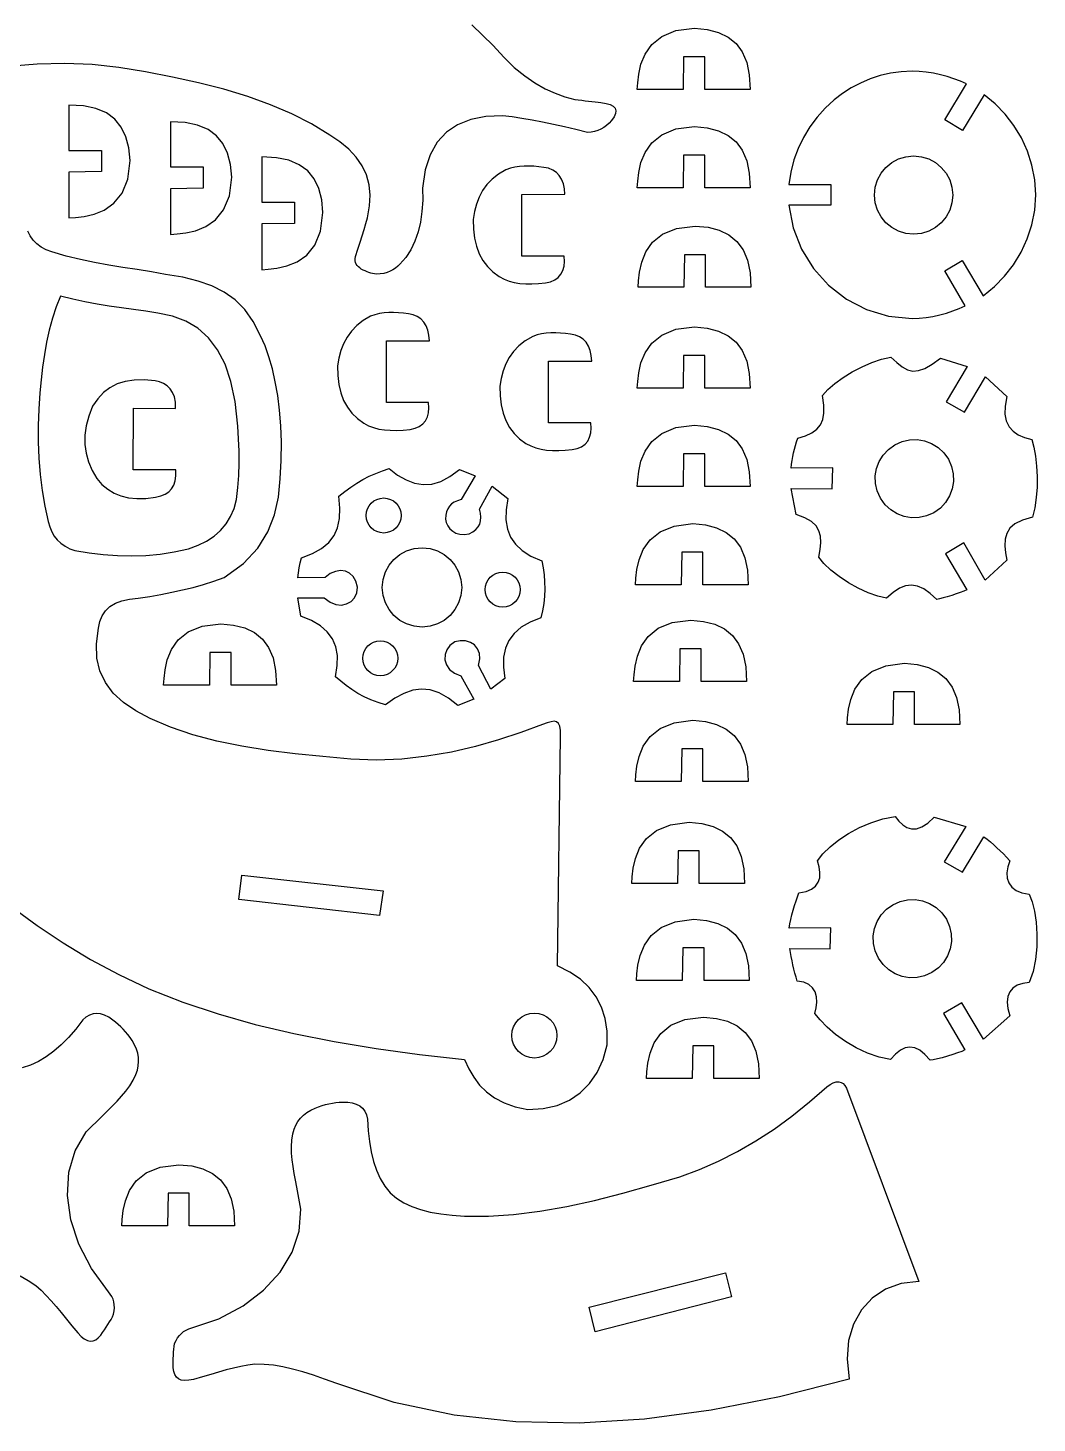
# Model space of a CAD drawing. Extents: x -8 to 105, y -78 to 79.
# Drawn here: x 40.7 to 104.9, y -77.6 to 11.2 of the extents above; entities that cross this region are included whole.
import ezdxf

# ---------------------------------------------------------------- set-up
doc = ezdxf.new("R2010")
doc.units = 0
doc.layers.add('CAMADA_1', color=7, linetype='CONTINUOUS')

msp = doc.modelspace()

# ---------------------------------------------------------------- linework, layer by layer
at = {"layer": 'CAMADA_1', "color": 250}
for points in [[(68.9189, 11.4228), (70.2799, 10.1151), (70.956, 9.3623), (71.6242, 8.719), (72.2844, 8.1768), (72.9367, 7.7271), (73.5809, 7.3614), (74.2171, 7.0711), (74.8453, 6.8479), (75.4655, 6.6832), (75.6914, 6.6522), (75.9157, 6.6248), (76.1366, 6.5997), (76.3523, 6.5764), (76.5614, 6.5539), (76.7621, 6.5313), (76.9527, 6.5077), (77.1315, 6.4824), (77.4636, 6.43), (77.725, 6.3519), (77.9155, 6.2478), (78.0351, 6.1177), (78.0837, 5.9612), (78.0613, 5.7785), (77.9677, 5.5691), (77.8028, 5.333), (77.6542, 5.1648), (77.4938, 5.0176), (77.3213, 4.8913), (77.1369, 4.7861), (76.9407, 4.7019), (76.7325, 4.6386), (76.5124, 4.5964), (76.2803, 4.5752), (75.5387, 4.7621), (74.8147, 4.9353), (74.109, 5.094), (73.4221, 5.2372), (72.7546, 5.3643), (72.107, 5.4743), (71.4798, 5.5665), (70.8736, 5.64), (69.8067, 5.589), (68.8538, 5.4026), (68.0198, 5.0736), (67.309, 4.595), (66.726, 3.9596), (66.2756, 3.1603), (65.9621, 2.1899), (65.7903, 1.0414), (65.7946, 0.2762), (65.7484, -0.4459), (65.6503, -1.1238), (65.4992, -1.7563), (65.2937, -2.3424), (65.0326, -2.8811), (64.7146, -3.3711), (64.3385, -3.8114), (64.2034, -3.9391), (64.0555, -4.0567), (63.8939, -4.1624), (63.7176, -4.2543), (63.5256, -4.3304), (63.3171, -4.3888), (63.0911, -4.4276), (62.8467, -4.4448), (62.7274, -4.4249), (62.6088, -4.3994), (62.4905, -4.3681), (62.3721, -4.3306), (62.2531, -4.2866), (62.1332, -4.2358), (62.0118, -4.1778), (61.8886, -4.1124), (61.7902, -4.0457), (61.7032, -3.9729), (61.6291, -3.8923), (61.5698, -3.8025), (61.5267, -3.7017), (61.5016, -3.5884), (61.4962, -3.4611), (61.5121, -3.3182), (61.6641, -2.8516), (61.8094, -2.4142), (61.9458, -2.0004), (62.0705, -1.605), (62.1811, -1.2226), (62.2752, -0.8478), (62.35, -0.4752), (62.4033, -0.0994), (62.4517, 0.5954), (62.3892, 1.2529), (62.2192, 1.8729), (61.9451, 2.4552), (61.5704, 2.9999), (61.0986, 3.5068), (60.5329, 3.9759), (59.877, 4.4072), (58.7241, 5.1253), (57.4663, 5.7699), (56.1113, 6.3472), (54.6669, 6.8634), (53.1405, 7.3248), (51.5401, 7.7376), (49.8731, 8.1081), (48.1475, 8.4425), (46.4693, 8.7186), (44.7627, 8.8946), (43.0252, 8.9658), (41.2546, 8.9275), (39.4486, 8.775)], [(39.6736, -44.735), (41.2667, -45.8951), (42.9221, -47.0037), (44.6513, -48.0508), (46.4661, -49.0262), (48.3779, -49.9199), (50.5235, -50.7733), (52.7769, -51.5296), (55.1363, -52.196), (57.5997, -52.7794), (60.1654, -53.2869), (62.8314, -53.7257), (65.596, -54.1027), (68.4572, -54.4251), (68.7292, -55.0132), (69.0449, -55.5564), (69.4155, -56.0501), (69.8524, -56.4895), (70.3669, -56.8698), (70.9703, -57.1862), (71.6739, -57.434), (72.489, -57.6083), (73.4631, -57.5451), (74.3461, -57.3447), (75.1345, -57.0109), (75.8247, -56.5479), (76.413, -55.9597), (76.896, -55.2505), (77.2701, -54.424), (77.5316, -53.4845), (77.5264, -52.6169), (77.4095, -51.8182), (77.1809, -51.0884), (76.8407, -50.4277), (76.3889, -49.8359), (75.8254, -49.313), (75.1503, -48.8591), (74.3635, -48.4742), (74.5723, -33.868), (74.5578, -33.4898), (74.5132, -33.2156), (74.4349, -33.0338), (74.3194, -32.9327), (74.1632, -32.9008), (73.9626, -32.9264), (73.7143, -32.9982), (73.4146, -33.1044), (72.05, -33.615), (70.625, -34.0872), (69.147, -34.5064), (67.6233, -34.8582), (66.0613, -35.1282), (64.4683, -35.3018), (62.8516, -35.3647), (61.2186, -35.3024), (59.4348, -35.1498), (57.6766, -34.969), (55.9582, -34.7497), (54.2932, -34.4817), (52.6956, -34.1546), (51.1793, -33.7582), (49.758, -33.2823), (48.4459, -32.7166), (47.5341, -32.2366), (46.7518, -31.6996), (46.1061, -31.1), (45.604, -30.4328), (45.2526, -29.6927), (45.0589, -28.8745), (45.0301, -27.9728), (45.1731, -26.9825), (45.2508, -26.5511), (45.3967, -26.1774), (45.6105, -25.86), (45.8925, -25.5975), (46.2424, -25.3884), (46.6605, -25.2314), (47.1465, -25.125), (47.7007, -25.0678), (48.4237, -24.9475), (49.1328, -24.8221), (49.8292, -24.6877), (50.5143, -24.5401), (51.1895, -24.3755), (51.856, -24.1898), (52.5153, -23.9791), (53.1686, -23.7393), (54.4021, -22.8556), (55.313, -21.8872), (55.9516, -20.8491), (56.3679, -19.7563), (56.6121, -18.6236), (56.7343, -17.466), (56.7846, -16.2985), (56.8133, -15.136), (56.7656, -14.0892), (56.6838, -13.0993), (56.5678, -12.1664), (56.4177, -11.2903), (56.2334, -10.4712), (56.015, -9.7089), (55.7625, -9.0035), (55.4759, -8.3551), (55.0153, -7.4498), (54.4818, -6.6958), (53.8696, -6.0773), (53.1734, -5.5785), (52.3875, -5.1835), (51.5065, -4.8765), (50.5249, -4.6417), (49.4371, -4.4633), (48.5329, -4.2961), (47.6287, -4.1474), (46.7245, -4.006), (45.8203, -3.861), (44.9161, -3.7012), (44.0119, -3.5154), (43.1078, -3.2928), (42.2036, -3.0221), (41.8334, -2.8877), (41.5104, -2.7186), (41.2335, -2.5155), (41.0018, -2.2791), (40.8141, -2.0103), (40.6694, -1.7099)], [(40.1766, -68.2), (40.6957, -68.4907), (41.1871, -68.8158), (41.5192, -69.1169), (41.8396, -69.44), (42.1542, -69.7848), (42.4688, -70.1511), (42.7893, -70.5389), (43.1216, -70.9478), (43.4714, -71.3777), (43.8446, -71.8285), (44.0606, -72.0508), (44.2655, -72.2101), (44.4602, -72.3086), (44.6456, -72.3484), (44.8229, -72.332), (44.9929, -72.2615), (45.1565, -72.1391), (45.3149, -71.9673), (45.4293, -71.8059), (45.5437, -71.6399), (45.6563, -71.4711), (45.7651, -71.3011), (45.8682, -71.1316), (45.9639, -70.9644), (46.0501, -70.8011), (46.125, -70.6434), (46.1634, -70.4326), (46.1794, -70.2322), (46.173, -70.0414), (46.1439, -69.8595), (46.0922, -69.6857), (46.0176, -69.5194), (45.92, -69.3598), (45.7993, -69.2062), (45.7993, -69.2062), (45.7993, -69.2062), (44.7119, -67.7324), (43.913, -66.1903), (43.4067, -64.625), (43.1966, -63.0818), (43.2869, -61.6059), (43.6812, -60.2426), (44.3835, -59.0371), (45.3977, -58.0347), (45.7205, -57.7189), (46.0384, -57.4037), (46.3461, -57.0865), (46.6383, -56.765), (46.9096, -56.4366), (47.1546, -56.099), (47.368, -55.7498), (47.5444, -55.3865), (47.6394, -55.1005), (47.6982, -54.8245), (47.7209, -54.5557), (47.708, -54.2916), (47.6596, -54.0293), (47.576, -53.7663), (47.4574, -53.4998), (47.3042, -53.2271), (47.1739, -53.0314), (47.0373, -52.845), (46.8942, -52.6678), (46.7448, -52.4998), (46.589, -52.341), (46.4268, -52.1915), (46.2581, -52.0512), (46.0831, -51.9202), (45.8189, -51.7401), (45.5589, -51.609), (45.3046, -51.5279), (45.0572, -51.4977), (44.8183, -51.5195), (44.5892, -51.5942), (44.3714, -51.7227), (44.1662, -51.9061), (43.715, -52.488), (43.259, -53.0154), (42.7963, -53.4869), (42.325, -53.9011), (41.8432, -54.2564), (41.3488, -54.5515), (40.8401, -54.785), (40.3151, -54.9554)]]:
    msp.add_lwpolyline(points, dxfattribs=at)
for points in [[(82.3608, 7.3153), (79.4477, 7.3153), (79.4778, 7.7331), (79.5421, 8.2863), (79.6844, 8.9172), (79.9481, 9.5678), (80.3769, 10.1804), (81.0143, 10.6971), (81.9038, 11.0602), (83.0891, 11.2116), (83.901, 11.1336), (84.6148, 10.9488), (85.2267, 10.6522), (85.7329, 10.2387), (86.1292, 9.7032), (86.4121, 9.0405), (86.5776, 8.2457), (86.6218, 7.3135), (83.7445, 7.3135), (83.7445, 9.3909), (82.3972, 9.3909), (82.3608, 7.3153), (82.3608, 7.3153)], [(91.9804, 6.6521), (91.4106, 6.1288), (90.8922, 5.5535), (90.4294, 4.9311), (90.0263, 4.266), (89.6869, 3.563), (89.4154, 2.8267), (89.2158, 2.0619), (89.0924, 1.273), (91.7617, 1.273), (91.7617, -0.0437), (89.0924, -0.0437), (89.3713, -1.4991), (89.9036, -2.8545), (90.6627, -4.0809), (91.6222, -5.1494), (92.7555, -6.0309), (94.0359, -6.6964), (95.4369, -7.117), (96.9319, -7.2637), (97.3771, -7.2484), (97.8202, -7.2043), (98.2591, -7.1335), (98.6918, -7.0384), (99.1161, -6.9211), (99.53, -6.784), (99.9314, -6.6293), (100.3181, -6.4593), (99.0172, -4.2181), (100.1282, -3.5756), (101.4616, -5.8143), (102.1685, -5.2349), (102.8112, -4.5753), (103.3803, -3.8439), (103.8667, -3.0487), (104.2611, -2.198), (104.5543, -1.3002), (104.737, -0.3633), (104.8, 0.6043), (104.7388, 1.5652), (104.5611, 2.4948), (104.2754, 3.3852), (103.8901, 4.2288), (103.4139, 5.0178), (102.8552, 5.7445), (102.2225, 6.4011), (101.5244, 6.9799), (100.1341, 4.7013), (99.01, 5.3872), (100.4002, 7.6658), (100.0071, 7.8402), (99.5966, 7.9972), (99.1718, 8.1349), (98.7355, 8.2516), (98.2905, 8.3455), (97.8397, 8.4147), (97.3859, 8.4576), (96.9319, 8.4723), (96.237, 8.4405), (95.5585, 8.3469), (94.8993, 8.1945), (94.2618, 7.9862), (93.6485, 7.7249), (93.0622, 7.4135), (92.5053, 7.0549), (91.9804, 6.6521), (91.9804, 6.6521)], [(43.2817, 2.0561), (43.2817, -0.857), (43.6994, -0.8269), (44.2527, -0.7625), (44.8835, -0.6202), (45.5342, -0.3565), (46.1468, 0.0722), (46.6635, 0.7096), (47.0265, 1.5991), (47.178, 2.7843), (47.0999, 3.5962), (46.9151, 4.3101), (46.6185, 4.922), (46.205, 5.4281), (45.6695, 5.8245), (45.0069, 6.1074), (44.212, 6.2729), (43.2799, 6.3171), (43.2799, 3.4398), (45.3573, 3.4398), (45.3573, 2.0925), (43.2817, 2.0561), (43.2817, 2.0561)], [(49.7476, 1.0004), (49.7476, -1.9126), (50.1654, -1.8825), (50.7186, -1.8182), (51.3495, -1.6759), (52.0001, -1.4121), (52.6127, -0.9834), (53.1294, -0.346), (53.4924, 0.5434), (53.6439, 1.7287), (53.5658, 2.5406), (53.3811, 3.2544), (53.0845, 3.8664), (52.6709, 4.3725), (52.1354, 4.7689), (51.4728, 5.0518), (50.6779, 5.2172), (49.7458, 5.2614), (49.7458, 2.3841), (51.8232, 2.3841), (51.8232, 1.0368), (49.7476, 1.0004), (49.7476, 1.0004)], [(82.3608, 1.0558), (79.4477, 1.0558), (79.4778, 1.4735), (79.5421, 2.0268), (79.6844, 2.6576), (79.9481, 3.3083), (80.3769, 3.9208), (81.0143, 4.4376), (81.9038, 4.8006), (83.0891, 4.9521), (83.901, 4.874), (84.6148, 4.6892), (85.2267, 4.3926), (85.7329, 3.9791), (86.1292, 3.4436), (86.4121, 2.781), (86.5776, 1.9861), (86.6218, 1.0539), (83.7445, 1.0539), (83.7445, 3.1314), (82.3972, 3.1314), (82.3608, 1.0558), (82.3608, 1.0558)], [(55.5537, -1.2428), (55.5537, -4.1559), (55.9715, -4.1258), (56.5247, -4.0614), (57.1556, -3.9192), (57.8062, -3.6554), (58.4188, -3.2266), (58.9355, -2.5893), (59.2985, -1.6998), (59.45, -0.5145), (59.3719, 0.2973), (59.1872, 1.0112), (58.8906, 1.6231), (58.4771, 2.1292), (57.9416, 2.5256), (57.2789, 2.8085), (56.484, 2.974), (55.5519, 3.0181), (55.5519, 0.1409), (57.6293, 0.1409), (57.6293, -1.2064), (55.5537, -1.2428), (55.5537, -1.2428)], [(97.03, 3.0868), (97.5323, 3.0362), (98.0002, 2.8909), (98.4236, 2.6611), (98.7925, 2.3567), (99.0969, 1.9877), (99.3267, 1.5643), (99.472, 1.0965), (99.5226, 0.5942), (99.472, 0.0919), (99.3267, -0.3758), (99.0969, -0.7992), (98.7925, -1.1682), (98.4236, -1.4725), (98.0002, -1.7024), (97.5323, -1.8477), (97.03, -1.8983), (96.5277, -1.8477), (96.0598, -1.7024), (95.6364, -1.4725), (95.2675, -1.1682), (94.9631, -0.7992), (94.7333, -0.3758), (94.588, 0.0919), (94.5374, 0.5942), (94.588, 1.0965), (94.7333, 1.5643), (94.9631, 1.9877), (95.2675, 2.3567), (95.6364, 2.6611), (96.0598, 2.8909), (96.5277, 3.0362), (97.03, 3.0868), (97.03, 3.0868)], [(74.7925, -3.2888), (72.1065, -3.2888), (72.1065, 0.6355), (74.8469, 0.6435), (74.8158, 0.9998), (74.7451, 1.319), (74.635, 1.5994), (74.486, 1.8391), (74.2985, 2.0365), (74.0727, 2.1895), (73.809, 2.2965), (73.5079, 2.3557), (73.1859, 2.3976), (72.8698, 2.4273), (72.5594, 2.4423), (72.2548, 2.4401), (71.956, 2.418), (71.663, 2.3737), (71.3758, 2.3046), (71.0943, 2.208), (70.6237, 1.926), (70.2208, 1.6087), (69.8818, 1.2576), (69.6025, 0.8743), (69.3793, 0.4601), (69.2081, 0.0165), (69.0849, -0.455), (69.0058, -0.9532), (69.0176, -1.5733), (69.0852, -2.1449), (69.2089, -2.6689), (69.3884, -3.1458), (69.624, -3.5763), (69.9154, -3.9614), (70.2628, -4.3015), (70.6661, -4.5976), (70.9698, -4.7599), (71.2885, -4.8834), (71.624, -4.9715), (71.9779, -5.0274), (72.3518, -5.0544), (72.7474, -5.0557), (73.1662, -5.0346), (73.6099, -4.9943), (73.93, -4.9231), (74.2008, -4.8059), (74.4224, -4.6454), (74.5948, -4.4444), (74.718, -4.2055), (74.792, -3.9315), (74.8168, -3.625), (74.7925, -3.2888), (74.7925, -3.2888)], [(82.4083, -5.2763), (79.4952, -5.2763), (79.5253, -4.8585), (79.5896, -4.3053), (79.7319, -3.6744), (79.9957, -3.0238), (80.4244, -2.4112), (81.0618, -1.8945), (81.9513, -1.5314), (83.1366, -1.38), (83.9485, -1.458), (84.6623, -1.6428), (85.2743, -1.9394), (85.7804, -2.3529), (86.1768, -2.8884), (86.4597, -3.5511), (86.6251, -4.3459), (86.6693, -5.2781), (83.792, -5.2781), (83.792, -3.2007), (82.4447, -3.2007), (82.4083, -5.2763), (82.4083, -5.2763)], [(41.9691, -20.1869), (42.062, -20.5244), (42.1891, -20.8317), (42.3503, -21.1086), (42.5456, -21.3551), (42.7751, -21.5713), (43.0387, -21.7572), (43.3365, -21.9127), (43.6684, -22.0379), (44.5712, -22.1792), (45.4739, -22.285), (46.3766, -22.3508), (47.2794, -22.3718), (48.1822, -22.3435), (49.0849, -22.2613), (49.9877, -22.1205), (50.8905, -21.9165), (51.4993, -21.6997), (52.0436, -21.4324), (52.5235, -21.1151), (52.9388, -20.7482), (53.2897, -20.332), (53.576, -19.8668), (53.798, -19.353), (53.9554, -18.791), (54.0411, -18.0229), (54.0948, -17.251), (54.1186, -16.4753), (54.1147, -15.6958), (54.0851, -14.9125), (54.0322, -14.1254), (53.9578, -13.3346), (53.8643, -12.5399), (53.5973, -11.2683), (53.2221, -10.1742), (52.7432, -9.2501), (52.165, -8.4889), (51.492, -7.8831), (50.7286, -7.4256), (49.8792, -7.109), (48.9484, -6.9261), (48.1746, -6.7995), (47.4008, -6.6871), (46.627, -6.5805), (45.8532, -6.4709), (45.0794, -6.35), (44.3056, -6.2092), (43.5318, -6.0399), (42.758, -5.8337), (42.4771, -6.5268), (42.2375, -7.2491), (42.0351, -7.9971), (41.8657, -8.7672), (41.7254, -9.556), (41.61, -10.3597), (41.5154, -11.175), (41.4375, -11.9983), (41.366, -13.0322), (41.3297, -14.0726), (41.3305, -15.1149), (41.3707, -16.1543), (41.4525, -17.1859), (41.5781, -18.2051), (41.7495, -19.207), (41.9691, -20.1869), (41.9691, -20.1869)], [(66.1706, -12.6146), (63.4846, -12.6146), (63.4846, -8.6902), (66.225, -8.6821), (66.1939, -8.3259), (66.1231, -8.0067), (66.0131, -7.7263), (65.8641, -7.4865), (65.6765, -7.2892), (65.4508, -7.1361), (65.1871, -7.0291), (64.886, -6.97), (64.564, -6.9281), (64.2479, -6.8984), (63.9375, -6.8834), (63.6329, -6.8856), (63.3341, -6.9076), (63.0411, -6.9519), (62.7538, -7.0211), (62.4724, -7.1176), (62.0018, -7.3997), (61.5989, -7.717), (61.2598, -8.068), (60.9806, -8.4514), (60.7574, -8.8656), (60.5861, -9.3092), (60.4629, -9.7808), (60.3839, -10.2789), (60.3956, -10.899), (60.4633, -11.4707), (60.587, -11.9946), (60.7665, -12.4715), (61.002, -12.9021), (61.2935, -13.2871), (61.6409, -13.6273), (62.0442, -13.9234), (62.3478, -14.0856), (62.6666, -14.2092), (63.0021, -14.2973), (63.356, -14.3532), (63.7299, -14.3802), (64.1255, -14.3815), (64.5443, -14.3604), (64.988, -14.32), (65.308, -14.2489), (65.5788, -14.1317), (65.8004, -13.9712), (65.9728, -13.7701), (66.0961, -13.5312), (66.1701, -13.2572), (66.1949, -12.9507), (66.1706, -12.6146), (66.1706, -12.6146)], [(82.3608, -11.6951), (79.4477, -11.6951), (79.4778, -11.2773), (79.5421, -10.7241), (79.6844, -10.0932), (79.9481, -9.4426), (80.3769, -8.83), (81.0143, -8.3133), (81.9038, -7.9503), (83.0891, -7.7988), (83.901, -7.8769), (84.6148, -8.0616), (85.2267, -8.3582), (85.7329, -8.7718), (86.1292, -9.3073), (86.4121, -9.9699), (86.5776, -10.7648), (86.6218, -11.6969), (83.7445, -11.6969), (83.7445, -9.6195), (82.3972, -9.6195), (82.3608, -11.6951), (82.3608, -11.6951)], [(76.4935, -13.9049), (73.8074, -13.9049), (73.8074, -9.9805), (76.5478, -9.9725), (76.5167, -9.6162), (76.446, -9.297), (76.336, -9.0166), (76.187, -8.7769), (75.9994, -8.5795), (75.7736, -8.4265), (75.51, -8.3195), (75.2088, -8.2603), (74.8869, -8.2184), (74.5707, -8.1887), (74.2603, -8.1737), (73.9557, -8.176), (73.6569, -8.198), (73.3639, -8.2423), (73.0767, -8.3115), (72.7953, -8.408), (72.3246, -8.69), (71.9218, -9.0073), (71.5827, -9.3584), (71.3035, -9.7417), (71.0802, -10.1559), (70.909, -10.5995), (70.7858, -11.0711), (70.7067, -11.5693), (70.7185, -12.1894), (70.7862, -12.761), (70.9098, -13.285), (71.0894, -13.7619), (71.3249, -14.1925), (71.6163, -14.5775), (71.9637, -14.9177), (72.3671, -15.2137), (72.6707, -15.376), (72.9894, -15.4995), (73.325, -15.5876), (73.6789, -15.6436), (74.0528, -15.6705), (74.4483, -15.6718), (74.8671, -15.6507), (75.3109, -15.6104), (75.6309, -15.5392), (75.9017, -15.422), (76.1233, -15.2616), (76.2957, -15.0605), (76.4189, -14.8216), (76.4929, -14.5476), (76.5178, -14.2411), (76.4935, -13.9049), (76.4935, -13.9049)], [(100.2183, -21.5413), (99.0658, -22.2322), (100.4074, -24.5395), (100.2273, -24.6145), (99.9973, -24.7004), (99.734, -24.7919), (99.454, -24.8841), (99.174, -24.9717), (98.9107, -25.0496), (98.6807, -25.1127), (98.5006, -25.1559), (98.0766, -24.7594), (97.6736, -24.4735), (97.2846, -24.298), (96.9024, -24.2327), (96.5201, -24.2771), (96.1305, -24.431), (95.7267, -24.6941), (95.3016, -25.0662), (94.7454, -24.9387), (94.1383, -24.7204), (93.5085, -24.4282), (92.884, -24.0792), (92.2928, -23.6907), (91.7631, -23.2796), (91.3227, -22.8632), (90.9999, -22.4584), (91.0824, -21.9672), (91.1217, -21.5239), (91.1021, -21.1262), (91.0078, -20.7716), (90.8229, -20.4578), (90.5317, -20.1822), (90.1183, -19.9424), (89.5671, -19.7362), (89.2407, -18.093), (91.8542, -18.1028), (91.8812, -16.7777), (89.2426, -16.7834), (89.2706, -16.538), (89.3055, -16.295), (89.3471, -16.0542), (89.3956, -15.8157), (89.4509, -15.5794), (89.513, -15.3455), (89.582, -15.1138), (89.6578, -14.8844), (90.1481, -14.7219), (90.5516, -14.5355), (90.8697, -14.3116), (91.1041, -14.0367), (91.2562, -13.6974), (91.3277, -13.2802), (91.32, -12.7716), (91.2348, -12.1581), (91.5699, -11.7831), (92.0133, -11.3973), (92.5404, -11.0161), (93.1267, -10.655), (93.7477, -10.3294), (94.3788, -10.0547), (94.9955, -9.8463), (95.5733, -9.7198), (95.9535, -10.0733), (96.3036, -10.3445), (96.6408, -10.525), (96.9823, -10.6066), (97.3451, -10.5808), (97.7464, -10.4394), (98.2034, -10.1741), (98.7333, -9.7767), (100.4332, -10.3163), (99.0992, -12.5682), (100.2587, -13.2205), (101.6153, -10.972), (102.9712, -12.2323), (102.8558, -12.8338), (102.8441, -13.3496), (102.929, -13.7854), (103.1033, -14.1472), (103.3597, -14.4406), (103.6911, -14.6713), (104.0901, -14.8451), (104.5497, -14.9678), (104.6777, -15.4581), (104.7798, -16.0265), (104.8513, -16.6521), (104.8875, -17.3142), (104.8839, -17.992), (104.8356, -18.6646), (104.7381, -19.3114), (104.5866, -19.9114), (103.9516, -20.0903), (103.4816, -20.3244), (103.1557, -20.6095), (102.9529, -20.9412), (102.8523, -21.3154), (102.8329, -21.7279), (102.8737, -22.1743), (102.9536, -22.6504), (101.583, -23.9081), (100.2183, -21.5413), (100.2183, -21.5413)], [(50.0933, -16.8921), (47.3751, -16.893), (47.4008, -12.9647), (50.0712, -12.9951), (50.0586, -12.5912), (49.9956, -12.2488), (49.886, -11.9634), (49.7333, -11.7307), (49.5414, -11.5459), (49.3137, -11.4048), (49.0542, -11.3027), (48.7664, -11.2351), (48.0681, -11.1686), (47.436, -11.1785), (46.8657, -11.2649), (46.3529, -11.4278), (45.8934, -11.667), (45.4828, -11.9827), (45.1168, -12.3748), (44.7912, -12.8434), (44.5437, -13.4747), (44.3804, -14.0897), (44.2994, -14.6886), (44.2988, -15.2719), (44.3769, -15.8399), (44.5317, -16.393), (44.7614, -16.9315), (45.0643, -17.4558), (45.389, -17.8225), (45.7523, -18.1278), (46.1552, -18.3711), (46.5986, -18.5518), (47.0834, -18.6692), (47.6108, -18.7225), (48.1815, -18.7113), (48.7967, -18.6347), (49.1231, -18.5515), (49.4026, -18.4362), (49.635, -18.2856), (49.8206, -18.0965), (49.9592, -17.8658), (50.0508, -17.5903), (50.0955, -17.2668), (50.0933, -16.8921), (50.0933, -16.8921)], [(82.3608, -17.9547), (79.4477, -17.9547), (79.4778, -17.5369), (79.5421, -16.9837), (79.6844, -16.3528), (79.9481, -15.7022), (80.3769, -15.0896), (81.0143, -14.5729), (81.9038, -14.2098), (83.0891, -14.0584), (83.901, -14.1365), (84.6148, -14.3212), (85.2267, -14.6178), (85.7329, -15.0313), (86.1292, -15.5668), (86.4121, -16.2295), (86.5776, -17.0243), (86.6218, -17.9565), (83.7445, -17.9565), (83.7445, -15.8791), (82.3972, -15.8791), (82.3608, -17.9547), (82.3608, -17.9547)], [(94.9183, -18.7019), (94.7119, -18.2411), (94.6048, -17.7631), (94.5931, -17.2814), (94.6733, -16.8099), (94.8415, -16.3622), (95.0941, -15.9519), (95.4273, -15.5929), (95.8376, -15.2988), (96.2983, -15.0924), (96.7764, -14.9853), (97.258, -14.9736), (97.7295, -15.0537), (98.1773, -15.2219), (98.5875, -15.4745), (98.9465, -15.8078), (99.2407, -16.2181), (99.4471, -16.6788), (99.5542, -17.1569), (99.5659, -17.6385), (99.4857, -18.11), (99.3175, -18.5578), (99.0649, -18.968), (98.7317, -19.327), (98.3214, -19.6212), (97.8607, -19.8275), (97.3826, -19.9346), (96.901, -19.9463), (96.4295, -19.8662), (95.9817, -19.698), (95.5715, -19.4454), (95.2125, -19.1121), (94.9183, -18.7019), (94.9183, -18.7019)], [(59.5831, -23.7368), (57.8497, -23.7623), (57.8872, -23.4472), (57.9373, -23.1323), (57.9998, -22.8173), (58.0748, -22.5023), (58.7838, -22.2207), (59.3618, -21.8963), (59.8156, -21.5205), (60.1518, -21.0844), (60.3773, -20.5792), (60.4986, -19.9962), (60.5227, -19.3266), (60.4561, -18.5616), (60.831, -18.2696), (61.2124, -17.9971), (61.6005, -17.7449), (61.996, -17.5139), (62.3994, -17.3047), (62.8109, -17.1181), (63.2313, -16.9548), (63.6609, -16.8157), (64.2002, -17.2243), (64.7373, -17.5353), (65.2762, -17.7401), (65.8206, -17.8302), (66.3746, -17.7971), (66.942, -17.6323), (67.5266, -17.3272), (68.1324, -16.8733), (69.1408, -17.2831), (68.2495, -18.7914), (68.0071, -18.8576), (67.8008, -18.9476), (67.6293, -19.0622), (67.4913, -19.2019), (67.3854, -19.3675), (67.3102, -19.5597), (67.2645, -19.779), (67.2468, -20.0263), (67.2971, -20.2516), (67.3914, -20.4617), (67.5274, -20.6486), (67.7024, -20.8044), (67.9141, -20.9211), (68.1598, -20.9908), (68.4372, -21.0056), (68.7436, -20.9574), (68.9857, -20.8332), (69.178, -20.6898), (69.3226, -20.5265), (69.4217, -20.3426), (69.4773, -20.1376), (69.4915, -19.9107), (69.4665, -19.6615), (69.4042, -19.3892), (70.2079, -17.9386), (71.2222, -18.7221), (71.1079, -19.4388), (71.0936, -20.0844), (71.184, -20.6627), (71.3839, -21.178), (71.6977, -21.6343), (72.1302, -22.0357), (72.6861, -22.3864), (73.37, -22.6904), (73.4562, -23.1278), (73.5176, -23.5742), (73.5535, -24.0274), (73.5626, -24.4853), (73.544, -24.9454), (73.4969, -25.4056), (73.4202, -25.8635), (73.313, -26.317), (72.6254, -26.5912), (72.0587, -26.919), (71.6099, -27.3032), (71.2761, -27.7468), (71.0542, -28.2526), (70.9414, -28.8233), (70.9346, -29.462), (71.0309, -30.1715), (70.1331, -30.8449), (69.3526, -29.3432), (69.4346, -28.9344), (69.4077, -28.5776), (69.2876, -28.2784), (69.0897, -28.0428), (68.8297, -27.8766), (68.523, -27.7856), (68.1853, -27.7756), (67.8319, -27.8525), (67.53, -28.0665), (67.3234, -28.3431), (67.2146, -28.6587), (67.2064, -28.9902), (67.3011, -29.3143), (67.5016, -29.6075), (67.8102, -29.8466), (68.2297, -30.0083), (69.0481, -31.4809), (68.038, -31.8924), (67.4344, -31.4188), (66.8505, -31.0915), (66.2806, -30.9043), (65.7188, -30.8511), (65.1593, -30.9257), (64.5963, -31.122), (64.024, -31.4338), (63.4365, -31.855), (62.9546, -31.7065), (62.499, -31.5343), (62.0685, -31.3395), (61.6622, -31.1229), (61.2789, -30.8857), (60.9176, -30.6287), (60.5772, -30.3529), (60.2565, -30.0593), (60.3631, -29.3549), (60.3664, -28.7205), (60.2635, -28.1528), (60.0514, -27.6486), (59.7269, -27.205), (59.2872, -26.8186), (58.7292, -26.4864), (58.0498, -26.2054), (57.8444, -25.0462), (59.5332, -25.0448), (59.8999, -25.3192), (60.2692, -25.4676), (60.6253, -25.5017), (60.9523, -25.4329), (61.2343, -25.273), (61.4554, -25.0334), (61.5999, -24.7257), (61.6517, -24.3616), (61.5491, -23.9834), (61.3769, -23.6874), (61.1473, -23.4754), (60.8733, -23.3492), (60.5672, -23.3105), (60.2418, -23.3611), (59.9095, -23.5026), (59.5831, -23.7368), (59.5831, -23.7368)], [(63.3142, -18.6869), (63.5388, -18.7096), (63.748, -18.7746), (63.9373, -18.8773), (64.1023, -19.0135), (64.2384, -19.1784), (64.3411, -19.3678), (64.4061, -19.577), (64.4288, -19.8016), (64.4061, -20.0262), (64.3411, -20.2354), (64.2384, -20.4248), (64.1023, -20.5897), (63.9373, -20.7258), (63.748, -20.8286), (63.5388, -20.8936), (63.3142, -20.9162), (63.0896, -20.8936), (62.8804, -20.8286), (62.6911, -20.7258), (62.5262, -20.5897), (62.3901, -20.4248), (62.2873, -20.2354), (62.2223, -20.0262), (62.1997, -19.8016), (62.2223, -19.577), (62.2873, -19.3678), (62.3901, -19.1784), (62.5262, -19.0135), (62.6911, -18.8773), (62.8804, -18.7746), (63.0896, -18.7096), (63.3142, -18.6869), (63.3142, -18.6869)], [(82.2449, -24.2142), (79.3318, -24.2142), (79.3618, -23.7965), (79.4262, -23.2432), (79.5685, -22.6124), (79.8322, -21.9617), (80.261, -21.3492), (80.8984, -20.8324), (81.7879, -20.4694), (82.9732, -20.3179), (83.7851, -20.396), (84.4989, -20.5808), (85.1108, -20.8774), (85.6169, -21.2909), (86.0133, -21.8264), (86.2962, -22.489), (86.4617, -23.2839), (86.5059, -24.2161), (83.6286, -24.2161), (83.6286, -22.1386), (82.2813, -22.1386), (82.2449, -24.2142), (82.2449, -24.2142)], [(65.7513, -21.8547), (66.2601, -21.9061), (66.7341, -22.0532), (67.163, -22.2861), (67.5367, -22.5944), (67.8451, -22.9682), (68.078, -23.3971), (68.2251, -23.8711), (68.2764, -24.3799), (68.2251, -24.8887), (68.078, -25.3627), (67.8451, -25.7916), (67.5367, -26.1653), (67.163, -26.4737), (66.7341, -26.7066), (66.2601, -26.8537), (65.7513, -26.905), (65.2424, -26.8537), (64.7685, -26.7066), (64.3395, -26.4737), (63.9658, -26.1653), (63.6575, -25.7916), (63.4246, -25.3627), (63.2775, -24.8887), (63.2262, -24.3799), (63.2775, -23.8711), (63.4246, -23.3971), (63.6575, -22.9682), (63.9658, -22.5944), (64.3395, -22.2861), (64.7685, -22.0532), (65.2424, -21.9061), (65.7513, -21.8547), (65.7513, -21.8547)], [(70.8864, -23.4034), (71.111, -23.4261), (71.3202, -23.491), (71.5095, -23.5938), (71.6744, -23.7299), (71.8106, -23.8949), (71.9133, -24.0842), (71.9783, -24.2934), (72.0009, -24.5181), (71.9783, -24.7427), (71.9133, -24.9519), (71.8106, -25.1412), (71.6744, -25.3062), (71.5095, -25.4423), (71.3202, -25.5451), (71.111, -25.6101), (70.8864, -25.6327), (70.6618, -25.6101), (70.4526, -25.5451), (70.2633, -25.4423), (70.0983, -25.3062), (69.9622, -25.1412), (69.8595, -24.9519), (69.7945, -24.7427), (69.7719, -24.5181), (69.7945, -24.2934), (69.8595, -24.0842), (69.9622, -23.8949), (70.0983, -23.7299), (70.2633, -23.5938), (70.4526, -23.491), (70.6618, -23.4261), (70.8864, -23.4034), (70.8864, -23.4034)], [(82.129, -30.3579), (79.2158, -30.3579), (79.2459, -29.9401), (79.3103, -29.3869), (79.4526, -28.756), (79.7163, -28.1054), (80.1451, -27.4928), (80.7825, -26.9761), (81.672, -26.6131), (82.8572, -26.4616), (83.6691, -26.5397), (84.383, -26.7244), (84.9949, -27.021), (85.501, -27.4345), (85.8974, -27.97), (86.1803, -28.6327), (86.3458, -29.4276), (86.39, -30.3597), (83.5127, -30.3597), (83.5127, -28.2823), (82.1654, -28.2823), (82.129, -30.3579), (82.129, -30.3579)], [(52.2221, -30.5897), (49.309, -30.5897), (49.3391, -30.172), (49.4035, -29.6187), (49.5457, -28.9879), (49.8095, -28.3372), (50.2383, -27.7246), (50.8756, -27.2079), (51.7651, -26.8449), (52.9504, -26.6934), (53.7623, -26.7715), (54.4762, -26.9563), (55.0881, -27.2529), (55.5942, -27.6664), (55.9906, -28.2019), (56.2735, -28.8645), (56.439, -29.6594), (56.4831, -30.5915), (53.6059, -30.5915), (53.6059, -28.5141), (52.2585, -28.5141), (52.2221, -30.5897), (52.2221, -30.5897)], [(63.0931, -27.7699), (63.3177, -27.7925), (63.5269, -27.8575), (63.7163, -27.9602), (63.8812, -28.0964), (64.0173, -28.2613), (64.1201, -28.4507), (64.185, -28.6599), (64.2077, -28.8845), (64.185, -29.1091), (64.1201, -29.3183), (64.0173, -29.5077), (63.8812, -29.6726), (63.7163, -29.8087), (63.5269, -29.9115), (63.3177, -29.9765), (63.0931, -29.9991), (62.8685, -29.9765), (62.6593, -29.9115), (62.47, -29.8087), (62.3051, -29.6726), (62.169, -29.5077), (62.0662, -29.3183), (62.0012, -29.1091), (61.9786, -28.8845), (62.0012, -28.6599), (62.0662, -28.4507), (62.169, -28.2613), (62.3051, -28.0964), (62.47, -27.9602), (62.6593, -27.8575), (62.8685, -27.7925), (63.0931, -27.7699), (63.0931, -27.7699)], [(95.7143, -33.1047), (92.8012, -33.1047), (92.8313, -32.687), (92.8957, -32.1337), (93.0379, -31.5029), (93.3017, -30.8522), (93.7305, -30.2396), (94.3678, -29.7229), (95.2573, -29.3599), (96.4426, -29.2084), (97.2545, -29.2865), (97.9683, -29.4713), (98.5803, -29.7679), (99.0864, -30.1814), (99.4828, -30.7169), (99.7657, -31.3795), (99.9312, -32.1744), (99.9753, -33.1065), (97.0981, -33.1065), (97.0981, -31.0291), (95.7507, -31.0291), (95.7143, -33.1047), (95.7143, -33.1047)], [(82.2449, -36.7334), (79.3318, -36.7334), (79.3618, -36.3156), (79.4262, -35.7624), (79.5685, -35.1315), (79.8322, -34.4809), (80.261, -33.8683), (80.8984, -33.3516), (81.7879, -32.9885), (82.9732, -32.8371), (83.7851, -32.9151), (84.4989, -33.0999), (85.1108, -33.3965), (85.6169, -33.81), (86.0133, -34.3455), (86.2962, -35.0082), (86.4617, -35.803), (86.5059, -36.7352), (83.6286, -36.7352), (83.6286, -34.6578), (82.2813, -34.6578), (82.2449, -36.7334), (82.2449, -36.7334)], [(100.0921, -50.8154), (98.9395, -51.5063), (100.2811, -53.8135), (100.089, -53.9063), (99.8271, -54.009), (99.5188, -54.1153), (99.1872, -54.2184), (98.8556, -54.3121), (98.5472, -54.3896), (98.2853, -54.4445), (98.0931, -54.4702), (97.7539, -54.0996), (97.4273, -53.8393), (97.1102, -53.6863), (96.7996, -53.6374), (96.4927, -53.6894), (96.1864, -53.8394), (95.8778, -54.0842), (95.5639, -54.4206), (94.8357, -54.2794), (94.1006, -54.0246), (93.3801, -53.6809), (92.6958, -53.273), (92.0694, -52.8254), (91.5224, -52.3628), (91.0764, -51.9099), (90.7531, -51.4914), (90.839, -51.1328), (90.8742, -50.7765), (90.8517, -50.4359), (90.7644, -50.1244), (90.6055, -49.8555), (90.3678, -49.6427), (90.0445, -49.4994), (89.6285, -49.4389), (89.5509, -49.1888), (89.479, -48.9329), (89.4126, -48.6728), (89.3515, -48.4097), (89.2953, -48.1448), (89.244, -47.8797), (89.1972, -47.6155), (89.1547, -47.3537), (91.7279, -47.3769), (91.755, -46.0518), (89.1164, -46.0575), (89.153, -45.7978), (89.2106, -45.5167), (89.2844, -45.2223), (89.3698, -44.9223), (89.462, -44.6246), (89.5563, -44.337), (89.6481, -44.0673), (89.7325, -43.8235), (90.1875, -43.7305), (90.5393, -43.5833), (90.7957, -43.3857), (90.9645, -43.1417), (91.0536, -42.8552), (91.0709, -42.5302), (91.0241, -42.1707), (90.921, -41.7805), (91.2644, -41.3338), (91.7182, -40.8838), (92.266, -40.4456), (92.8917, -40.0346), (93.579, -39.6659), (94.3118, -39.3549), (95.0739, -39.1169), (95.8489, -38.9671), (96.085, -39.2491), (96.3352, -39.4822), (96.6033, -39.6508), (96.8929, -39.74), (97.2076, -39.7344), (97.5511, -39.6189), (97.9271, -39.3782), (98.3392, -38.9972), (100.3472, -39.5904), (98.973, -41.8423), (100.1325, -42.4946), (101.4891, -40.2461), (101.7024, -40.4106), (101.9145, -40.5811), (102.1253, -40.7584), (102.3345, -40.9433), (102.5421, -41.1365), (102.7478, -41.3389), (102.9515, -41.5513), (103.1531, -41.7743), (103.0238, -42.1669), (102.9678, -42.5392), (102.9889, -42.8836), (103.0909, -43.1919), (103.2776, -43.4563), (103.5527, -43.6689), (103.92, -43.8217), (104.3833, -43.907), (104.5645, -44.3854), (104.7128, -44.9912), (104.8189, -45.6926), (104.8735, -46.4577), (104.8675, -47.2548), (104.7917, -48.0521), (104.6367, -48.8179), (104.3934, -49.5203), (103.975, -49.58), (103.6279, -49.6998), (103.3538, -49.8794), (103.1549, -50.1182), (103.033, -50.4158), (102.9901, -50.7717), (103.0281, -51.1855), (103.1489, -51.6567), (101.4836, -53.1286), (100.0921, -50.8154), (100.0921, -50.8154)], [(82.013, -43.2248), (79.0999, -43.2248), (79.13, -42.807), (79.1944, -42.2538), (79.3366, -41.6229), (79.6004, -40.9723), (80.0292, -40.3597), (80.6665, -39.843), (81.556, -39.4799), (82.7413, -39.3285), (83.5532, -39.4066), (84.2671, -39.5913), (84.879, -39.8879), (85.3851, -40.3014), (85.7815, -40.8369), (86.0644, -41.4996), (86.2299, -42.2944), (86.274, -43.2266), (83.3968, -43.2266), (83.3968, -41.1492), (82.0494, -41.1492), (82.013, -43.2248), (82.013, -43.2248)], [(54.1027, -44.2461), (54.2978, -42.6855), (63.2713, -43.6999), (63.0372, -45.2605), (54.1027, -44.2461), (54.1027, -44.2461)], [(94.7921, -47.9759), (94.5857, -47.5152), (94.4786, -47.0371), (94.4669, -46.5555), (94.547, -46.084), (94.7152, -45.6363), (94.9678, -45.226), (95.3011, -44.867), (95.7114, -44.5728), (96.1721, -44.3665), (96.6502, -44.2594), (97.1318, -44.2477), (97.6033, -44.3278), (98.051, -44.496), (98.4613, -44.7486), (98.8203, -45.0819), (99.1145, -45.4922), (99.3208, -45.9529), (99.428, -46.4309), (99.4396, -46.9126), (99.3595, -47.3841), (99.1913, -47.8318), (98.9387, -48.2421), (98.6054, -48.6011), (98.1952, -48.8953), (97.7344, -49.1016), (97.2564, -49.2087), (96.7748, -49.2204), (96.3032, -49.1403), (95.8555, -48.9721), (95.4452, -48.7195), (95.0862, -48.3862), (94.7921, -47.9759), (94.7921, -47.9759)], [(82.3128, -49.3993), (79.3997, -49.3993), (79.4298, -48.9815), (79.4942, -48.4283), (79.6365, -47.7974), (79.9002, -47.1468), (80.329, -46.5342), (80.9663, -46.0175), (81.8558, -45.6545), (83.0411, -45.503), (83.853, -45.5811), (84.5669, -45.7658), (85.1788, -46.0624), (85.6849, -46.4759), (86.0813, -47.0114), (86.3642, -47.6741), (86.5297, -48.469), (86.5738, -49.4011), (83.6966, -49.4011), (83.6966, -47.3237), (82.3493, -47.3237), (82.3128, -49.3993), (82.3128, -49.3993)], [(72.8992, -51.4678), (73.1877, -51.4969), (73.4564, -51.5803), (73.6996, -51.7123), (73.9115, -51.8872), (74.0864, -52.0991), (74.2184, -52.3423), (74.3018, -52.611), (74.3309, -52.8995), (74.3018, -53.188), (74.2184, -53.4567), (74.0864, -53.6999), (73.9115, -53.9118), (73.6996, -54.0867), (73.4564, -54.2187), (73.1877, -54.3021), (72.8992, -54.3312), (72.6107, -54.3021), (72.342, -54.2187), (72.0988, -54.0867), (71.887, -53.9118), (71.7121, -53.6999), (71.5801, -53.4567), (71.4966, -53.188), (71.4675, -52.8995), (71.4966, -52.611), (71.5801, -52.3423), (71.7121, -52.0991), (71.887, -51.8872), (72.0988, -51.7123), (72.342, -51.5803), (72.6107, -51.4969), (72.8992, -51.4678), (72.8992, -51.4678)], [(82.9404, -55.628), (80.0273, -55.628), (80.0573, -55.2102), (80.1217, -54.657), (80.264, -54.0261), (80.5277, -53.3755), (80.9565, -52.7629), (81.5939, -52.2462), (82.4834, -51.8832), (83.6687, -51.7317), (84.4806, -51.8098), (85.1944, -51.9945), (85.8063, -52.2911), (86.3124, -52.7046), (86.7088, -53.2401), (86.9917, -53.9028), (87.1572, -54.6977), (87.2014, -55.6298), (84.3241, -55.6298), (84.3241, -53.5524), (82.9768, -53.5524), (82.9404, -55.628), (82.9404, -55.628)], [(51.0969, -71.5147), (52.8299, -70.9221), (54.3645, -70.1091), (55.6719, -69.1104), (56.7231, -67.9612), (57.4891, -66.6965), (57.941, -65.3512), (58.0499, -63.9603), (57.7867, -62.5588), (57.7011, -62.1155), (57.6192, -61.6753), (57.5468, -61.2393), (57.4896, -60.8087), (57.4535, -60.3843), (57.4442, -59.9672), (57.4676, -59.5587), (57.5294, -59.1595), (57.6141, -58.8703), (57.7229, -58.6099), (57.8572, -58.376), (58.0182, -58.1662), (58.2073, -57.9782), (58.4258, -57.8095), (58.675, -57.6579), (58.9562, -57.5209), (59.1747, -57.4342), (59.3932, -57.3587), (59.6117, -57.2945), (59.8301, -57.2414), (60.0486, -57.1996), (60.2671, -57.1691), (60.4856, -57.1497), (60.7041, -57.1416), (61.0238, -57.1439), (61.3122, -57.1841), (61.5675, -57.2623), (61.788, -57.3783), (61.972, -57.5322), (62.1179, -57.724), (62.2238, -57.9537), (62.2881, -58.2213), (62.3278, -58.9565), (62.4024, -59.6497), (62.5144, -60.3008), (62.6661, -60.9095), (62.86, -61.476), (63.0983, -62.0001), (63.3837, -62.4816), (63.7184, -62.9206), (64.1291, -63.256), (64.5874, -63.5421), (65.0956, -63.7819), (65.6557, -63.9784), (66.2701, -64.1348), (66.9408, -64.2541), (67.6702, -64.3393), (68.4603, -64.3934), (69.9771, -64.4071), (71.5743, -64.3001), (73.2396, -64.0861), (74.9611, -63.7786), (76.7264, -63.3911), (78.5233, -62.9371), (80.3398, -62.4302), (82.1637, -61.8838), (83.4002, -61.4212), (84.6176, -60.8873), (85.8157, -60.2816), (86.9942, -59.6034), (88.153, -58.8523), (89.2921, -58.0277), (90.4113, -57.1289), (91.5103, -56.1554), (91.7251, -56.0106), (91.923, -55.9108), (92.1041, -55.8559), (92.2683, -55.8459), (92.4157, -55.8808), (92.5463, -55.9606), (92.66, -56.0853), (92.7569, -56.2549), (97.3548, -68.5544), (96.2362, -68.6929), (95.2445, -69.0518), (94.397, -69.6121), (93.7111, -70.3549), (93.2041, -71.2611), (92.8935, -72.3119), (92.7964, -73.4884), (92.9305, -74.7714), (88.4996, -75.8877), (84.1547, -76.7415), (79.9036, -77.3095), (75.7539, -77.5684), (71.7131, -77.4947), (67.789, -77.0651), (63.9894, -76.2562), (60.3217, -75.0445), (59.5569, -74.7641), (58.8391, -74.5163), (58.1611, -74.3029), (57.5155, -74.1258), (56.895, -73.987), (56.2924, -73.8884), (55.7001, -73.8319), (55.111, -73.8194), (54.6666, -73.8779), (54.2192, -73.9611), (53.7643, -74.0655), (53.297, -74.1876), (52.8128, -74.3239), (52.3068, -74.4709), (51.7745, -74.6253), (51.2111, -74.7834), (50.9069, -74.8433), (50.6478, -74.8576), (50.4317, -74.8277), (50.2565, -74.7549), (50.1201, -74.6405), (50.0205, -74.4857), (49.9556, -74.292), (49.9233, -74.0605), (49.9211, -73.8627), (49.9215, -73.6611), (49.9251, -73.4582), (49.9324, -73.2565), (49.9441, -73.0585), (49.9607, -72.8666), (49.9827, -72.6832), (50.0109, -72.5109), (50.0993, -72.3158), (50.2002, -72.1419), (50.3142, -71.9887), (50.4416, -71.8556), (50.5831, -71.7422), (50.7391, -71.6479), (50.9102, -71.5723), (51.0969, -71.5147), (51.0969, -71.5147)], [(49.556, -65.0173), (46.6429, -65.0173), (46.673, -64.5996), (46.7374, -64.0463), (46.8796, -63.4155), (47.1434, -62.7648), (47.5722, -62.1523), (48.2095, -61.6355), (49.099, -61.2725), (50.2843, -61.121), (51.0962, -61.1991), (51.81, -61.3839), (52.422, -61.6805), (52.9281, -62.094), (53.3245, -62.6295), (53.6074, -63.2921), (53.7729, -64.087), (53.817, -65.0192), (50.9398, -65.0192), (50.9398, -62.9417), (49.5924, -62.9417), (49.556, -65.0173), (49.556, -65.0173)], [(76.3803, -70.1833), (85.065, -67.9984), (85.4474, -69.5278), (76.7627, -71.7673), (76.3803, -70.1833), (76.3803, -70.1833)]]:
    msp.add_lwpolyline(points, close=True, dxfattribs=at)

doc.saveas('drawing.dxf')
